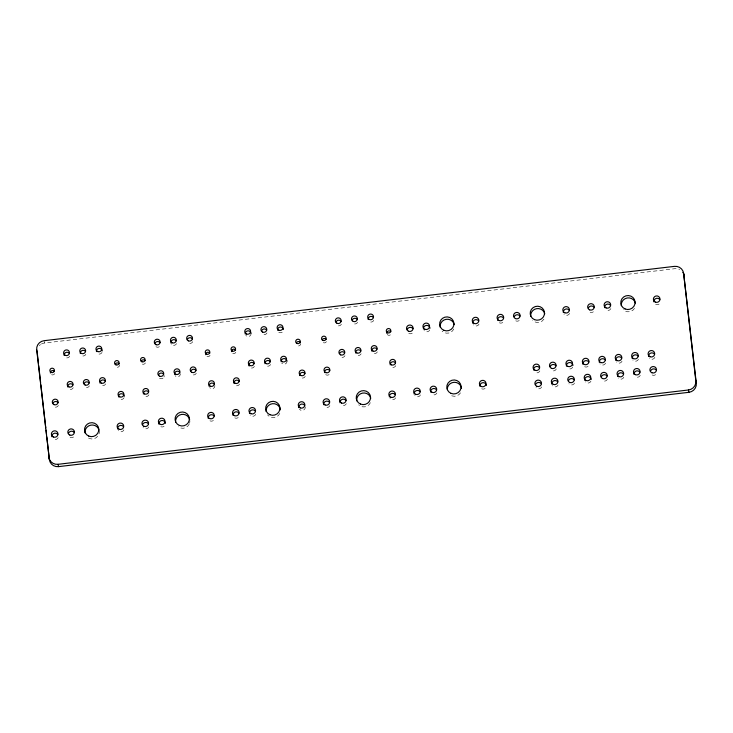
<?xml version="1.0" encoding="UTF-8"?>
<svg xmlns="http://www.w3.org/2000/svg" width="733" height="733" viewBox="0 0 733 733"><rect width="100%" height="100%" fill="white"/><g stroke="black" fill="none" stroke-linecap="round" stroke-linejoin="round"><path stroke-width="0.55" stroke-dasharray="3.67 2.75" d="M41.433 344.006A8.347 8.127 -11.4 0 1 44.539 343.017L674.91 268.69A8.347 8.127 -11.4 0 1 679.665 269.506M44.227 341.468L44.539 343.017M85.862 354.277A2.932 2.859 -11.4 0 1 80.822 354.873M412.248 333.149A3.308 3.225 -11.4 0 1 407.621 332.507M485.127 388.463A3.308 3.225 -11.4 0 1 480.509 387.821M102.034 352.371A2.932 2.859 -11.4 0 1 96.994 352.967M329.135 374.581A2.932 2.859 -11.4 0 1 325.04 374.013M119.58 364.842A2.281 2.217 -11.4 0 1 115.484 366.445M54.709 373.61A2.281 2.217 -11.4 0 1 50.357 373.005M329.896 405.578A3.308 3.225 -11.4 0 1 325.544 407.282M341.404 324.151A2.932 2.859 -11.4 0 1 336.365 324.746M357.576 322.245A2.932 2.859 -11.4 0 1 353.718 323.748M305.313 406.852A3.308 3.225 -11.4 0 1 299.357 409.179M267.004 332.919A2.932 2.859 -11.4 0 1 261.965 333.515M214.897 385.558A2.932 2.859 -11.4 0 1 209.62 387.62M659.123 304.039A3.308 3.225 -11.4 0 1 654.496 303.398M124.097 397.707A2.932 2.859 -11.4 0 1 119.048 398.303M58.365 405.45A2.932 2.859 -11.4 0 1 53.326 406.045M148.936 394.775A2.932 2.859 -11.4 0 1 145.079 396.287M305.24 376.35A2.932 2.859 -11.4 0 1 300.2 376.945M373.757 320.339A2.932 2.859 -11.4 0 1 368.708 320.935M377.33 351.867A2.932 2.859 -11.4 0 1 373.473 353.379M361.158 353.773A2.932 2.859 -11.4 0 1 356.119 354.369M344.986 355.679A2.932 2.859 -11.4 0 1 339.938 356.275M148.753 426.936A3.308 3.225 -11.4 0 1 143.063 427.605M286.988 361.085A2.932 2.859 -11.4 0 1 281.719 363.147M164.119 426.313A3.308 3.225 -11.4 0 1 160.829 426.698M270.587 364.457A2.932 2.859 -11.4 0 1 266.73 365.959M123.914 429.868A3.308 3.225 -11.4 0 1 118.215 430.537M251.062 333.359A2.932 2.859 -11.4 0 1 245.793 335.421M73.538 436.996A3.308 3.225 -11.4 0 1 68.92 436.346M58.182 437.619A3.308 3.225 -11.4 0 1 53.821 439.314M460.544 392.815A7.165 6.982 -11.4 0 1 449.934 394.775M210.078 355.294A2.281 2.217 -11.4 0 1 205.726 354.69M99.239 431.151A7.165 6.982 -11.4 0 1 98.992 433.881M97.709 436.3A7.165 6.982 -11.4 0 1 86.943 436.868M145.381 362.917A2.281 2.217 -11.4 0 1 142.385 364.09M453.819 328.952A7.165 6.982 -11.4 0 1 442.081 331.087M370.394 402.692A7.165 6.982 -11.4 0 1 358.666 404.836M189.81 420.476A7.165 6.982 -11.4 0 1 189.572 423.207M189.251 424.05A7.165 6.982 -11.4 0 1 178.22 426.808M279.823 413.375A7.165 6.982 -11.4 0 1 267.499 414.832M543.968 319.075A7.165 6.982 -11.4 0 1 532.653 320.403M192.715 341.679A2.932 2.859 -11.4 0 1 188.857 343.191M634.54 308.391A7.165 6.982 -11.4 0 1 623.224 309.729M39.298 345.664A8.347 8.127 -11.4 0 1 40.517 344.583M69.69 356.183A2.932 2.859 -11.4 0 1 64.651 356.779M105.616 383.909A2.932 2.859 -11.4 0 1 101.759 385.411M89.444 385.815A2.932 2.859 -11.4 0 1 84.396 386.41M73.263 387.72A2.932 2.859 -11.4 0 1 68.224 388.316M176.543 343.585A2.932 2.859 -11.4 0 1 172.676 345.096M171.495 344.18A2.932 2.859 -11.4 0 1 170.945 342.806M159.418 346.663A2.932 2.859 -11.4 0 1 155.323 346.086M623.847 377.238A3.308 3.225 -11.4 0 1 618.148 377.907M638.461 359.28A3.308 3.225 -11.4 0 1 632.762 359.949M605.595 363.156A3.308 3.225 -11.4 0 1 599.906 363.825M640.275 375.296A3.308 3.225 -11.4 0 1 635.923 377M654.89 357.347A3.308 3.225 -11.4 0 1 649.2 358.016M655.641 374.673A3.308 3.225 -11.4 0 1 651.014 374.032M622.024 361.213A3.308 3.225 -11.4 0 1 616.334 361.891M196.288 373.216A2.932 2.859 -11.4 0 1 191.249 373.812M420.467 394.904A3.308 3.225 -11.4 0 1 414.777 395.573M436.905 392.961A3.308 3.225 -11.4 0 1 432.543 394.666M429.749 329.896A3.308 3.225 -11.4 0 1 424.05 330.565M479.043 324.087A3.308 3.225 -11.4 0 1 473.353 324.756M541.678 386.923A3.308 3.225 -11.4 0 1 535.988 387.592M300.722 343.484A2.281 2.217 -11.4 0 1 296.627 345.087M556.301 368.965A3.308 3.225 -11.4 0 1 551.94 370.669M502.82 322.474A3.308 3.225 -11.4 0 1 498.193 321.824M164.174 375.562A2.932 2.859 -11.4 0 1 163.945 377.028M162.992 378.191A2.932 2.859 -11.4 0 1 158.896 377.623M558.115 384.99A3.308 3.225 -11.4 0 1 552.425 385.659M180.345 373.656A2.932 2.859 -11.4 0 1 175.077 375.717M572.73 367.031A3.308 3.225 -11.4 0 1 568.377 368.736M574.544 383.047A3.308 3.225 -11.4 0 1 568.854 383.716M255.753 414.319A3.308 3.225 -11.4 0 1 250.063 414.988M238.252 417.572A3.308 3.225 -11.4 0 1 233.635 416.93M326.423 341.578A2.281 2.217 -11.4 0 1 322.502 342.036M519.248 320.532A3.308 3.225 -11.4 0 1 514.63 319.89M569.614 313.403A3.308 3.225 -11.4 0 1 563.924 314.081M593.391 311.791A3.308 3.225 -11.4 0 1 590.102 312.176M610.891 308.538A3.308 3.225 -11.4 0 1 606.53 310.242M239.508 384.092A2.932 2.859 -11.4 0 1 234.468 384.688M395.811 365.666A2.932 2.859 -11.4 0 1 390.771 366.262M395.628 397.827A3.308 3.225 -11.4 0 1 389.938 398.505M390.387 334.853A2.281 2.217 -11.4 0 1 387.198 334.413M213.413 420.504A3.308 3.225 -11.4 0 1 208.786 419.862M254.415 366.363A2.932 2.859 -11.4 0 1 248.817 365.584M607.41 379.172A3.308 3.225 -11.4 0 1 603.057 380.876M590.981 381.114A3.308 3.225 -11.4 0 1 585.291 381.783M588.095 366.408A3.308 3.225 -11.4 0 1 583.468 365.767M539.864 370.907A3.308 3.225 -11.4 0 1 535.511 372.602M346.333 403.645A3.308 3.225 -11.4 0 1 341.972 405.34M235.852 352.252A2.281 2.217 -11.4 0 1 231.93 352.72M282.232 332.177A2.932 2.859 -11.4 0 1 278.137 331.609"/><path stroke-width="1.1" d="M48.891 457.209A8.347 8.127 -11.4 0 0 58.09 464.31L688.461 389.983A8.347 8.127 -11.4 0 0 695.837 380.931L683.642 273.473A8.347 8.127 -11.4 0 0 674.442 266.372L44.072 340.698A8.347 8.127 -11.4 0 0 36.696 349.751L49.358 459.527A8.347 8.127 -11.4 0 0 58.558 466.628L688.928 392.302A8.347 8.127 -11.4 0 0 696.304 383.249L683.642 273.473M695.837 380.931L696.304 383.249M688.461 389.983L688.928 392.302M36.696 349.751L37.007 351.299M58.09 464.31L58.558 466.628M37.163 352.069L38.446 363.376M38.702 365.639L40.627 382.608M40.883 384.871L45.767 427.852M46.023 430.115L46.536 434.642M46.793 436.905L49.358 459.527M67.674 386.942A2.932 2.859 -11.4 0 1 72.943 384.88M84.075 383.57A2.932 2.859 -11.4 0 1 89.114 382.974M100.018 383.13A2.932 2.859 -11.4 0 1 105.295 381.068M80.273 353.498A2.932 2.859 -11.4 0 1 85.541 351.437M64.101 355.404A2.932 2.859 -11.4 0 1 69.369 353.352M96.444 351.593A2.932 2.859 -11.4 0 1 99.028 348.413A2.932 2.859 -11.4 0 1 102.263 350.905M683.587 273.73A8.347 8.127 -11.4 0 1 684.109 275.791M682.854 272.319A8.347 8.127 -11.4 0 1 683.376 273.244M479.886 386.273A3.308 3.225 -11.4 0 1 482.809 382.681A3.308 3.225 -11.4 0 1 486.455 385.494M407.255 329.3A3.308 3.225 -11.4 0 1 412.954 328.631M390.222 364.887A2.932 2.859 -11.4 0 1 395.49 362.826M324.49 372.639A2.932 2.859 -11.4 0 1 329.758 370.577M115.228 364.237A2.281 2.217 -11.4 0 1 119.149 363.779M50.357 373.005A2.281 2.217 -11.4 0 1 54.462 371.402M352.216 320A2.932 2.859 -11.4 0 1 357.255 319.405M336.044 321.906A2.932 2.859 -11.4 0 1 341.083 321.311M323.583 404.698A3.308 3.225 -11.4 0 1 329.529 402.371M298.743 407.63A3.308 3.225 -11.4 0 1 304.69 405.303M261.644 330.675A2.932 2.859 -11.4 0 1 266.684 330.088M296.379 342.879A2.281 2.217 -11.4 0 1 300.301 342.421M277.587 330.235A2.932 2.859 -11.4 0 1 280.18 327.055A2.932 2.859 -11.4 0 1 283.414 329.548M158.575 374.783A2.932 2.859 -11.4 0 1 163.624 374.187M245.243 334.046A2.932 2.859 -11.4 0 1 247.827 330.867A2.932 2.859 -11.4 0 1 251.062 333.359M174.527 374.343A2.932 2.859 -11.4 0 1 179.796 372.282M264.989 363.678A2.932 2.859 -11.4 0 1 270.266 361.616M209.07 386.245A2.932 2.859 -11.4 0 1 214.348 384.184M653.873 301.849A3.308 3.225 -11.4 0 1 659.828 299.522M118.499 396.929A2.932 2.859 -11.4 0 1 121.092 393.74A2.932 2.859 -11.4 0 1 124.326 396.241M52.996 403.214A2.932 2.859 -11.4 0 1 58.044 402.619M143.347 393.997A2.932 2.859 -11.4 0 1 148.616 391.935M299.641 375.571A2.932 2.859 -11.4 0 1 304.919 373.509M368.158 319.561A2.932 2.859 -11.4 0 1 373.436 317.499M371.741 351.089A2.932 2.859 -11.4 0 1 377.009 349.027M355.56 352.994A2.932 2.859 -11.4 0 1 360.838 350.942M339.617 353.443A2.932 2.859 -11.4 0 1 344.666 352.848M142.697 424.407A3.308 3.225 -11.4 0 1 148.387 423.729M158.869 424.123A3.308 3.225 -11.4 0 1 161.791 420.531A3.308 3.225 -11.4 0 1 165.447 423.344M281.17 361.772A2.932 2.859 -11.4 0 1 283.753 358.593A2.932 2.859 -11.4 0 1 286.988 361.085M322.254 339.828A2.281 2.217 -11.4 0 1 326.176 339.37M117.592 428.988A3.308 3.225 -11.4 0 1 123.547 426.661M68.554 433.148A3.308 3.225 -11.4 0 1 74.253 432.479M51.869 436.74A3.308 3.225 -11.4 0 1 57.815 434.412M447.258 389.214A7.165 6.982 -11.4 0 1 454.084 382.296A7.165 6.982 -11.4 0 1 461.533 388.435M205.726 354.69A2.281 2.217 -11.4 0 1 209.83 353.086M141.212 361.177A2.281 2.217 -11.4 0 1 145.134 360.709M356.724 400.795A7.165 6.982 -11.4 0 1 362.597 393.08A7.165 6.982 -11.4 0 1 370.797 398.23M440.139 327.046A7.165 6.982 -11.4 0 1 446.012 319.341A7.165 6.982 -11.4 0 1 454.213 324.49M266.152 411.47A7.165 6.982 -11.4 0 1 272.484 403.7A7.165 6.982 -11.4 0 1 280.382 409.793M530.71 316.372A7.165 6.982 -11.4 0 1 536.593 308.657A7.165 6.982 -11.4 0 1 544.784 313.806M621.291 305.688A7.165 6.982 -11.4 0 1 627.164 297.983A7.165 6.982 -11.4 0 1 635.364 303.132M175.581 422.153A7.165 6.982 -11.4 0 1 181.454 414.438A7.165 6.982 -11.4 0 1 189.655 419.588M187.346 339.434A2.932 2.859 -11.4 0 1 192.394 338.848M155.002 343.255A2.932 2.859 -11.4 0 1 160.041 342.659M85.01 432.827A7.165 6.982 -11.4 0 1 90.883 425.122A7.165 6.982 -11.4 0 1 99.083 430.271M190.928 370.971A2.932 2.859 -11.4 0 1 195.968 370.376M170.945 342.806A2.932 2.859 -11.4 0 1 176.213 340.753M632.148 358.4A3.308 3.225 -11.4 0 1 638.095 356.073M617.534 376.359A3.308 3.225 -11.4 0 1 623.481 374.032M599.282 362.276A3.308 3.225 -11.4 0 1 605.229 359.949M633.963 374.416A3.308 3.225 -11.4 0 1 639.909 372.098M648.577 356.467A3.308 3.225 -11.4 0 1 654.532 354.14M650.657 370.825A3.308 3.225 -11.4 0 1 656.347 370.156M615.711 360.343A3.308 3.225 -11.4 0 1 621.666 358.016M414.154 394.024A3.308 3.225 -11.4 0 1 420.11 391.697M430.583 392.082A3.308 3.225 -11.4 0 1 436.538 389.764M423.436 329.016A3.308 3.225 -11.4 0 1 426.359 325.425A3.308 3.225 -11.4 0 1 430.005 328.247M472.73 323.207A3.308 3.225 -11.4 0 1 478.676 320.88M249.44 413.439A3.308 3.225 -11.4 0 1 255.396 411.121M497.57 320.275A3.308 3.225 -11.4 0 1 503.525 317.948M535.631 384.394A3.308 3.225 -11.4 0 1 541.32 383.716M550.245 366.436A3.308 3.225 -11.4 0 1 555.935 365.767M551.802 384.11A3.308 3.225 -11.4 0 1 557.749 381.783M566.417 366.152A3.308 3.225 -11.4 0 1 569.339 362.56A3.308 3.225 -11.4 0 1 572.986 365.373M568.487 380.519A3.308 3.225 -11.4 0 1 574.186 379.841M582.845 364.209A3.308 3.225 -11.4 0 1 588.801 361.891M386.767 333.341A2.281 2.217 -11.4 0 1 390.872 331.737M233.012 415.382A3.308 3.225 -11.4 0 1 238.958 413.055M514.264 316.683A3.308 3.225 -11.4 0 1 519.954 316.015M563.301 312.524A3.308 3.225 -11.4 0 1 569.257 310.206M588.407 307.942A3.308 3.225 -11.4 0 1 594.096 307.274M604.578 307.658A3.308 3.225 -11.4 0 1 610.525 305.331M233.919 383.322A2.932 2.859 -11.4 0 1 239.187 381.261M389.315 396.947A3.308 3.225 -11.4 0 1 395.261 394.629M208.163 418.305A3.308 3.225 -11.4 0 1 214.118 415.987M248.817 365.584A2.932 2.859 -11.4 0 1 254.085 363.522M601.353 376.643A3.308 3.225 -11.4 0 1 607.052 375.974M584.668 380.235A3.308 3.225 -11.4 0 1 587.591 376.643A3.308 3.225 -11.4 0 1 591.238 379.456M533.551 370.028A3.308 3.225 -11.4 0 1 539.497 367.7M340.011 402.765A3.308 3.225 -11.4 0 1 345.967 400.438M231.5 351.648A2.281 2.217 -11.4 0 1 235.605 350.044M68.939 386.914A2.932 2.859 -11.4 0 0 73.025 383.936A2.932 2.859 -11.4 0 0 68.38 381.994A2.932 2.859 -11.4 0 0 68.939 386.914M85.11 385.008A2.932 2.859 -11.4 0 0 89.206 382.03A2.932 2.859 -11.4 0 0 84.561 380.088A2.932 2.859 -11.4 0 0 85.11 385.008M101.291 383.093A2.932 2.859 -11.4 0 0 105.378 380.125A2.932 2.859 -11.4 0 0 100.733 378.182A2.932 2.859 -11.4 0 0 101.291 383.093M81.537 353.471A2.932 2.859 -11.4 0 0 85.624 350.502A2.932 2.859 -11.4 0 0 80.978 348.56A2.932 2.859 -11.4 0 0 81.537 353.471M65.365 355.377A2.932 2.859 -11.4 0 0 69.452 352.408A2.932 2.859 -11.4 0 0 64.806 350.466A2.932 2.859 -11.4 0 0 65.365 355.377M97.709 351.565A2.932 2.859 -11.4 0 0 101.795 348.587A2.932 2.859 -11.4 0 0 97.15 346.645A2.932 2.859 -11.4 0 0 97.709 351.565M408.492 331.224A3.308 3.225 -11.4 0 0 413.11 327.862A3.308 3.225 -11.4 0 0 407.86 325.672A3.308 3.225 -11.4 0 0 408.492 331.224M481.379 386.538A3.308 3.225 -11.4 0 0 485.988 383.185A3.308 3.225 -11.4 0 0 480.747 380.986A3.308 3.225 -11.4 0 0 481.379 386.538M391.486 364.86A2.932 2.859 -11.4 0 0 395.573 361.882A2.932 2.859 -11.4 0 0 390.927 359.94A2.932 2.859 -11.4 0 0 391.486 364.86M325.754 372.611A2.932 2.859 -11.4 0 0 329.841 369.634A2.932 2.859 -11.4 0 0 325.195 367.691A2.932 2.859 -11.4 0 0 325.754 372.611M115.933 364.842A2.281 2.217 -11.4 0 0 119.112 362.523A2.281 2.217 -11.4 0 0 115.502 361.012A2.281 2.217 -11.4 0 0 115.933 364.842M51.237 372.465A2.281 2.217 -11.4 0 0 54.416 370.156A2.281 2.217 -11.4 0 0 50.806 368.644A2.281 2.217 -11.4 0 0 51.237 372.465M325.076 404.964A3.308 3.225 -11.4 0 0 329.685 401.611A3.308 3.225 -11.4 0 0 324.444 399.412A3.308 3.225 -11.4 0 0 325.076 404.964M353.251 321.439A2.932 2.859 -11.4 0 0 357.347 318.461A2.932 2.859 -11.4 0 0 352.692 316.519A2.932 2.859 -11.4 0 0 353.251 321.439M337.079 323.345A2.932 2.859 -11.4 0 0 341.166 320.367A2.932 2.859 -11.4 0 0 336.52 318.424A2.932 2.859 -11.4 0 0 337.079 323.345M300.228 407.896A3.308 3.225 -11.4 0 0 304.846 404.543A3.308 3.225 -11.4 0 0 299.605 402.344A3.308 3.225 -11.4 0 0 300.228 407.896M262.68 332.113A2.932 2.859 -11.4 0 0 266.766 329.144A2.932 2.859 -11.4 0 0 262.121 327.202A2.932 2.859 -11.4 0 0 262.68 332.113M210.344 386.218A2.932 2.859 -11.4 0 0 214.43 383.24A2.932 2.859 -11.4 0 0 209.785 381.297A2.932 2.859 -11.4 0 0 210.344 386.218M297.076 343.484A2.281 2.217 -11.4 0 0 300.255 341.166A2.281 2.217 -11.4 0 0 296.645 339.654A2.281 2.217 -11.4 0 0 297.076 343.484M278.852 330.207A2.932 2.859 -11.4 0 0 282.947 327.23A2.932 2.859 -11.4 0 0 278.302 325.287A2.932 2.859 -11.4 0 0 278.852 330.207M159.62 376.221A2.932 2.859 -11.4 0 0 163.706 373.244A2.932 2.859 -11.4 0 0 159.061 371.301A2.932 2.859 -11.4 0 0 159.62 376.221M246.508 334.019A2.932 2.859 -11.4 0 0 250.594 331.05A2.932 2.859 -11.4 0 0 245.949 329.108A2.932 2.859 -11.4 0 0 246.508 334.019M175.792 374.316A2.932 2.859 -11.4 0 0 179.878 371.338A2.932 2.859 -11.4 0 0 175.233 369.395A2.932 2.859 -11.4 0 0 175.792 374.316M266.262 363.65A2.932 2.859 -11.4 0 0 270.349 360.673A2.932 2.859 -11.4 0 0 265.703 358.73A2.932 2.859 -11.4 0 0 266.262 363.65M655.366 302.115A3.308 3.225 -11.4 0 0 659.984 298.762A3.308 3.225 -11.4 0 0 654.734 296.563A3.308 3.225 -11.4 0 0 655.366 302.115M119.772 396.892A2.932 2.859 -11.4 0 0 123.859 393.923A2.932 2.859 -11.4 0 0 119.213 391.981A2.932 2.859 -11.4 0 0 119.772 396.892M54.04 404.643A2.932 2.859 -11.4 0 0 58.127 401.675A2.932 2.859 -11.4 0 0 53.482 399.732A2.932 2.859 -11.4 0 0 54.04 404.643M144.612 393.969A2.932 2.859 -11.4 0 0 148.698 390.991A2.932 2.859 -11.4 0 0 144.053 389.049A2.932 2.859 -11.4 0 0 144.612 393.969M300.915 375.534A2.932 2.859 -11.4 0 0 305.001 372.566A2.932 2.859 -11.4 0 0 300.356 370.623A2.932 2.859 -11.4 0 0 300.915 375.534M369.432 319.524A2.932 2.859 -11.4 0 0 373.518 316.555A2.932 2.859 -11.4 0 0 368.873 314.613A2.932 2.859 -11.4 0 0 369.432 319.524M373.005 351.061A2.932 2.859 -11.4 0 0 377.092 348.083A2.932 2.859 -11.4 0 0 372.446 346.141A2.932 2.859 -11.4 0 0 373.005 351.061M356.834 352.967A2.932 2.859 -11.4 0 0 360.92 349.998A2.932 2.859 -11.4 0 0 356.275 348.056A2.932 2.859 -11.4 0 0 356.834 352.967M340.662 354.873A2.932 2.859 -11.4 0 0 344.748 351.904A2.932 2.859 -11.4 0 0 340.103 349.962A2.932 2.859 -11.4 0 0 340.662 354.873M143.925 426.322A3.308 3.225 -11.4 0 0 148.542 422.968A3.308 3.225 -11.4 0 0 143.302 420.769A3.308 3.225 -11.4 0 0 143.925 426.322M209.656 418.57A3.308 3.225 -11.4 0 0 214.274 415.217A3.308 3.225 -11.4 0 0 209.024 413.027A3.308 3.225 -11.4 0 0 209.656 418.57M160.362 424.389A3.308 3.225 -11.4 0 0 164.98 421.026A3.308 3.225 -11.4 0 0 159.73 418.836A3.308 3.225 -11.4 0 0 160.362 424.389M250.081 365.556A2.932 2.859 -11.4 0 0 254.177 362.578A2.932 2.859 -11.4 0 0 249.532 360.636A2.932 2.859 -11.4 0 0 250.081 365.556M322.96 340.433A2.281 2.217 -11.4 0 0 326.139 338.115A2.281 2.217 -11.4 0 0 322.52 336.603A2.281 2.217 -11.4 0 0 322.96 340.433M282.434 361.736A2.932 2.859 -11.4 0 0 286.521 358.767A2.932 2.859 -11.4 0 0 281.875 356.824A2.932 2.859 -11.4 0 0 282.434 361.736M119.085 429.254A3.308 3.225 -11.4 0 0 123.703 425.9A3.308 3.225 -11.4 0 0 118.453 423.701A3.308 3.225 -11.4 0 0 119.085 429.254M69.791 435.063A3.308 3.225 -11.4 0 0 74.4 431.71A3.308 3.225 -11.4 0 0 69.159 429.52A3.308 3.225 -11.4 0 0 69.791 435.063M53.353 437.005A3.308 3.225 -11.4 0 0 57.971 433.643A3.308 3.225 -11.4 0 0 52.73 431.453A3.308 3.225 -11.4 0 0 53.353 437.005M451.07 393.383A7.165 6.982 -11.4 0 0 461.066 386.117A7.165 6.982 -11.4 0 0 449.705 381.371A7.165 6.982 -11.4 0 0 451.07 393.383M206.614 354.149A2.281 2.217 -11.4 0 0 209.794 351.84A2.281 2.217 -11.4 0 0 206.175 350.328A2.281 2.217 -11.4 0 0 206.614 354.149M88.785 436.098A7.165 6.982 -11.4 0 0 98.772 428.832A7.165 6.982 -11.4 0 0 87.419 424.086A7.165 6.982 -11.4 0 0 88.785 436.098M141.918 361.772A2.281 2.217 -11.4 0 0 145.097 359.463A2.281 2.217 -11.4 0 0 141.478 357.951A2.281 2.217 -11.4 0 0 141.918 361.772M360.499 404.066A7.165 6.982 -11.4 0 0 370.495 396.8A7.165 6.982 -11.4 0 0 359.133 392.045A7.165 6.982 -11.4 0 0 360.499 404.066M443.914 330.317A7.165 6.982 -11.4 0 0 453.91 323.051A7.165 6.982 -11.4 0 0 442.549 318.305A7.165 6.982 -11.4 0 0 443.914 330.317M179.356 425.424A7.165 6.982 -11.4 0 0 189.343 418.158A7.165 6.982 -11.4 0 0 177.991 413.403A7.165 6.982 -11.4 0 0 179.356 425.424M269.927 414.741A7.165 6.982 -11.4 0 0 279.914 407.475A7.165 6.982 -11.4 0 0 268.562 402.729A7.165 6.982 -11.4 0 0 269.927 414.741M188.39 340.872A2.932 2.859 -11.4 0 0 192.477 337.904A2.932 2.859 -11.4 0 0 187.831 335.961A2.932 2.859 -11.4 0 0 188.39 340.872M534.485 319.643A7.165 6.982 -11.4 0 0 544.482 312.377A7.165 6.982 -11.4 0 0 533.12 307.622A7.165 6.982 -11.4 0 0 534.485 319.643M625.057 308.959A7.165 6.982 -11.4 0 0 635.053 301.694A7.165 6.982 -11.4 0 0 623.701 296.947A7.165 6.982 -11.4 0 0 625.057 308.959M156.037 344.684A2.932 2.859 -11.4 0 0 160.124 341.715A2.932 2.859 -11.4 0 0 155.478 339.773A2.932 2.859 -11.4 0 0 156.037 344.684M191.964 372.41A2.932 2.859 -11.4 0 0 196.05 369.432A2.932 2.859 -11.4 0 0 191.405 367.49A2.932 2.859 -11.4 0 0 191.964 372.41M172.209 342.778A2.932 2.859 -11.4 0 0 176.305 339.81A2.932 2.859 -11.4 0 0 171.659 337.867A2.932 2.859 -11.4 0 0 172.209 342.778M633.633 358.666A3.308 3.225 -11.4 0 0 638.251 355.313A3.308 3.225 -11.4 0 0 633.01 353.114A3.308 3.225 -11.4 0 0 633.633 358.666M619.019 376.625A3.308 3.225 -11.4 0 0 623.636 373.262A3.308 3.225 -11.4 0 0 618.395 371.072A3.308 3.225 -11.4 0 0 619.019 376.625M586.153 380.5A3.308 3.225 -11.4 0 0 590.771 377.138A3.308 3.225 -11.4 0 0 585.53 374.948A3.308 3.225 -11.4 0 0 586.153 380.5M635.456 374.682A3.308 3.225 -11.4 0 0 640.065 371.329A3.308 3.225 -11.4 0 0 634.824 369.139A3.308 3.225 -11.4 0 0 635.456 374.682M650.07 356.733A3.308 3.225 -11.4 0 0 654.679 353.37A3.308 3.225 -11.4 0 0 649.438 351.18A3.308 3.225 -11.4 0 0 650.07 356.733M651.884 372.749A3.308 3.225 -11.4 0 0 656.502 369.395A3.308 3.225 -11.4 0 0 651.252 367.196A3.308 3.225 -11.4 0 0 651.884 372.749M617.204 360.599A3.308 3.225 -11.4 0 0 621.822 357.246A3.308 3.225 -11.4 0 0 616.572 355.056A3.308 3.225 -11.4 0 0 617.204 360.599M415.648 394.29A3.308 3.225 -11.4 0 0 420.256 390.927A3.308 3.225 -11.4 0 0 415.015 388.737A3.308 3.225 -11.4 0 0 415.648 394.29M432.076 392.347A3.308 3.225 -11.4 0 0 436.694 388.994A3.308 3.225 -11.4 0 0 431.444 386.804A3.308 3.225 -11.4 0 0 432.076 392.347M424.92 329.282A3.308 3.225 -11.4 0 0 429.538 325.928A3.308 3.225 -11.4 0 0 424.297 323.729A3.308 3.225 -11.4 0 0 424.92 329.282M474.224 323.473A3.308 3.225 -11.4 0 0 478.832 320.11A3.308 3.225 -11.4 0 0 473.591 317.92A3.308 3.225 -11.4 0 0 474.224 323.473M250.933 413.705A3.308 3.225 -11.4 0 0 255.551 410.352A3.308 3.225 -11.4 0 0 250.301 408.162A3.308 3.225 -11.4 0 0 250.933 413.705M499.063 320.541A3.308 3.225 -11.4 0 0 503.681 317.187A3.308 3.225 -11.4 0 0 498.431 314.988A3.308 3.225 -11.4 0 0 499.063 320.541M536.858 386.309A3.308 3.225 -11.4 0 0 541.476 382.956A3.308 3.225 -11.4 0 0 536.226 380.757A3.308 3.225 -11.4 0 0 536.858 386.309M551.473 368.351A3.308 3.225 -11.4 0 0 556.09 364.997A3.308 3.225 -11.4 0 0 550.84 362.808A3.308 3.225 -11.4 0 0 551.473 368.351M553.287 384.376A3.308 3.225 -11.4 0 0 557.905 381.013A3.308 3.225 -11.4 0 0 552.664 378.824A3.308 3.225 -11.4 0 0 553.287 384.376M567.91 366.418A3.308 3.225 -11.4 0 0 572.519 363.064A3.308 3.225 -11.4 0 0 567.278 360.865A3.308 3.225 -11.4 0 0 567.91 366.418M569.724 382.434A3.308 3.225 -11.4 0 0 574.342 379.08A3.308 3.225 -11.4 0 0 569.092 376.881A3.308 3.225 -11.4 0 0 569.724 382.434M584.338 364.475A3.308 3.225 -11.4 0 0 588.956 361.122A3.308 3.225 -11.4 0 0 583.706 358.932A3.308 3.225 -11.4 0 0 584.338 364.475M387.656 332.8A2.281 2.217 -11.4 0 0 390.836 330.491A2.281 2.217 -11.4 0 0 387.216 328.98A2.281 2.217 -11.4 0 0 387.656 332.8M234.505 415.648A3.308 3.225 -11.4 0 0 239.114 412.285A3.308 3.225 -11.4 0 0 233.873 410.095A3.308 3.225 -11.4 0 0 234.505 415.648M515.491 318.608A3.308 3.225 -11.4 0 0 520.109 315.245A3.308 3.225 -11.4 0 0 514.868 313.055A3.308 3.225 -11.4 0 0 515.491 318.608M564.795 312.789A3.308 3.225 -11.4 0 0 569.404 309.436A3.308 3.225 -11.4 0 0 564.163 307.246A3.308 3.225 -11.4 0 0 564.795 312.789M589.634 309.867A3.308 3.225 -11.4 0 0 594.252 306.504A3.308 3.225 -11.4 0 0 589.002 304.314A3.308 3.225 -11.4 0 0 589.634 309.867M606.072 307.924A3.308 3.225 -11.4 0 0 610.681 304.571A3.308 3.225 -11.4 0 0 605.44 302.372A3.308 3.225 -11.4 0 0 606.072 307.924M235.183 383.286A2.932 2.859 -11.4 0 0 239.27 380.317A2.932 2.859 -11.4 0 0 234.624 378.375A2.932 2.859 -11.4 0 0 235.183 383.286M390.799 397.213A3.308 3.225 -11.4 0 0 395.417 393.859A3.308 3.225 -11.4 0 0 390.176 391.669A3.308 3.225 -11.4 0 0 390.799 397.213M602.59 378.558A3.308 3.225 -11.4 0 0 607.199 375.204A3.308 3.225 -11.4 0 0 601.958 373.015A3.308 3.225 -11.4 0 0 602.59 378.558M600.767 362.542A3.308 3.225 -11.4 0 0 605.385 359.188A3.308 3.225 -11.4 0 0 600.144 356.989A3.308 3.225 -11.4 0 0 600.767 362.542M535.044 370.293A3.308 3.225 -11.4 0 0 539.653 366.931A3.308 3.225 -11.4 0 0 534.412 364.741A3.308 3.225 -11.4 0 0 535.044 370.293M341.505 403.031A3.308 3.225 -11.4 0 0 346.123 399.668A3.308 3.225 -11.4 0 0 340.872 397.478A3.308 3.225 -11.4 0 0 341.505 403.031M232.388 351.107A2.281 2.217 -11.4 0 0 235.568 348.798A2.281 2.217 -11.4 0 0 231.949 347.286A2.281 2.217 -11.4 0 0 232.388 351.107"/></g></svg>
